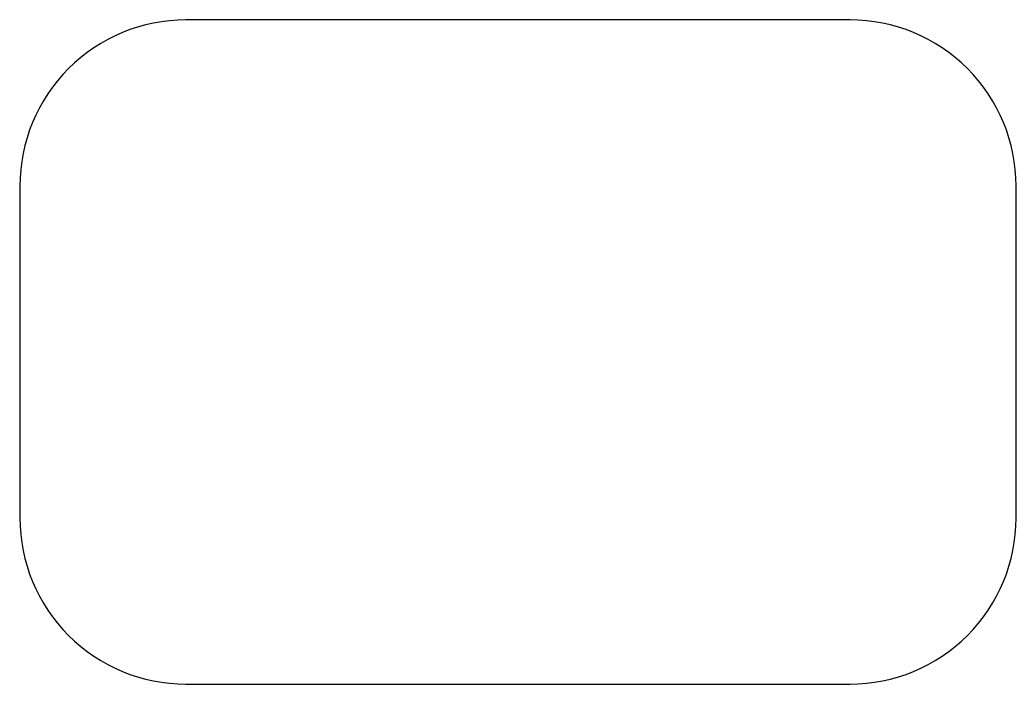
# Model space of a CAD drawing. Header units: millimetres. Extents: x 10 to 40, y 10 to 30.
import ezdxf

# ---------------------------------------------------------------- set-up
doc = ezdxf.new("R2010")
doc.units = ezdxf.units.MM
doc.layers.get('0').update_dxf_attribs({"lineweight": 25})

msp = doc.modelspace()

# ---------------------------------------------------------------- linework, layer by layer
at = {"flags": 128}
msp.add_lwpolyline([(15, 10), (35, 10, 0.414214), (40, 15), (40, 25, 0.414214), (35, 30), (15, 30, 0.414214), (10, 25), (10, 15, 0.414214)], format="xyb", close=True, dxfattribs=at)

doc.saveas('drawing.dxf')
